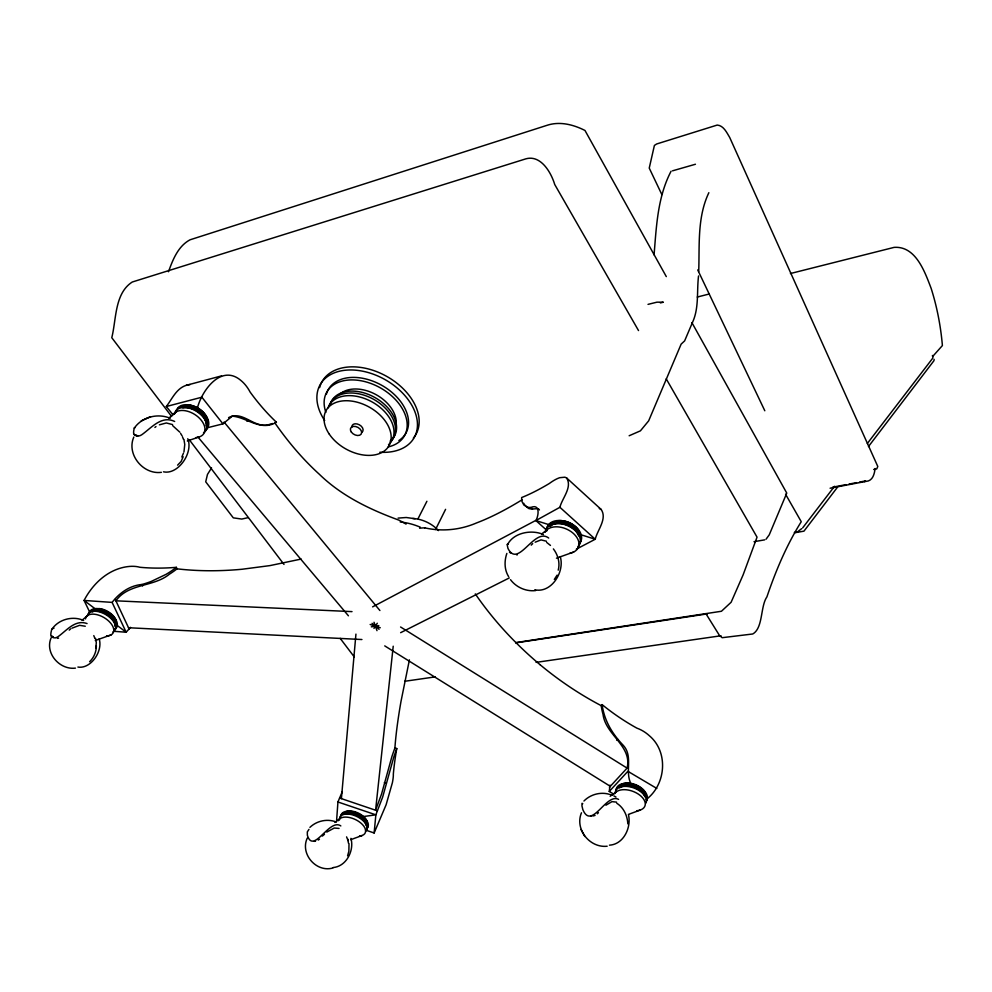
<?xml version="1.0" encoding="UTF-8"?>
<svg xmlns="http://www.w3.org/2000/svg" width="992" height="992" viewBox="0 0 992 992"><rect width="100%" height="100%" fill="white"/><g stroke="black" fill="none" stroke-linecap="round" stroke-linejoin="round"><path stroke-width="1.49" d="M400.582 626.994L627.093 768.106C632.487 746.071 605.517 735.047 603.037 714.352A59.396 45.049 44.2 0 1 601.239 705.659L602.119 704.63A59.446 45.062 44.2 0 0 603.917 713.322C607.352 725.623 614.643 736.399 623.398 745.476C633.59 756.834 624.241 772.21 631.433 784.635M698.715 271.51C699.645 245.086 697.128 217.285 708.858 192.696M613.143 793.761L609.262 791.467L610.018 785.118M698.542 275.974C696.657 291.338 699.199 307.83 692.552 322.276L684.616 340.913L681.144 344.125L648.656 420.856L640.423 430.838L629.151 435.761M96.348 645.866C96.373 651.744 93.893 657.684 89.615 661.726M336.623 820.198L337.937 801.982L342.327 791.566M341.397 798.634L355.942 634.111M365.478 830.031L374.133 832.982L375.856 814.841L382.652 797.109L393.762 757.169A54.548 8.73 -71.6 0 1 396.763 748.551L394.915 747.931A235.563 37.051 -72.6 0 1 401.004 701.394L409.411 659.866M393.216 646.214L375.584 810.216L381.56 794.022L391.902 756.561A54.535 8.779 -71.6 0 1 394.915 747.931M654.075 254.87C656.394 226.486 657.56 197.086 671.063 171.244M183.954 451.992L184.76 444.503L183.954 439.518M170.215 418.277C157.703 412.908 141.744 416.975 134.168 428.333A147.833 23.61 -58.4 0 1 133.684 430.999C132.345 435.984 138.434 437.261 141.608 434.856C151.292 428.073 161.423 415.065 174.666 421.476M95.802 647.9L96.311 642.692L95.579 638.402M875.155 468.522C874.436 473.159 873.369 479.136 868.36 480.946L830.093 488.213M558.211 570.14C560.232 562.861 557.926 554.801 553.375 548.898M506.85 553.437C504.234 560.988 504.271 569.693 508.611 576.6M581.473 812.795C574.517 829.262 589.756 848.185 607.166 846.226M347.584 855.836L348.874 851.26L348.998 843.684M307.272 838.104C299.844 853.901 316.287 872.836 332.915 867.988M646.226 799.49C665.868 784.846 668.782 752.333 649.599 735.94A30.95 23.92 45.3 0 0 636.864 728.128A175.423 127.162 41.2 0 1 602.119 704.63M51.113 637.856C44.553 653.083 59.694 670.146 75.442 668.124M168.491 271.734C172.806 259.718 178.138 246.103 190.042 239.804L547.497 125.166C560.083 121.173 573.55 124.657 584.982 130.473L666.302 276.607M133.821 437.05C126.182 454.274 143.146 474.883 161.411 472.328M197.259 408.58C201.475 390.947 221.055 363.568 240.87 380.444A33.269 21.998 75.2 0 1 250.133 392.088A189.026 114.179 72.8 0 0 276.408 422.22C260.797 431.842 246.872 417.223 232.264 416.169M181.834 457.027L183.421 453.257M183.148 456.742L181.139 461.441L177.593 465.161M548.923 524.656L535.891 520.564L559.897 507.296C562.055 498.319 572.533 487.444 566.692 478.02L564.907 477.202L559.798 477.685A33.889 10.85 -48.2 0 0 549.32 483.501A191.58 56.445 -46.7 0 1 521.668 497.538A65.522 20.559 -47.6 0 0 522.127 501.803L523.826 504.94L526.74 506.862A72.342 22.704 -47.6 0 0 530.807 507.495C540.268 503.39 538.768 515.555 535.891 520.564L547.2 530.695M374.133 832.982L386.111 804.76L392.386 782.713A28.495 4.613 -71.3 0 0 393.328 774.219A161.51 25.246 -72.2 0 1 396.763 748.538M435.562 529.48L445.594 509.33M418.054 518.667L426.907 501.27M211.544 467.926L207.464 474.449L205.716 481.802L233.294 517.849L241.775 519.064L247.988 517.675M373.972 628.395L377.282 623.261M554.317 579.402L557.12 575.124M173.042 414.854L166.321 406.509C172.137 398.92 176.328 388.467 186.26 385.33L221.514 375.894M548.688 538.048C534.242 526.777 518.233 569.234 507.941 548.353A151.33 51.658 -59.8 0 0 507.247 545.228C512.951 532.791 531.29 529.133 543.43 534.539M113.82 631.296L126.158 632.226L130.498 627.328M176.365 567.337A169.086 98.667 -21.1 0 1 139.922 567.275A29.946 18.24 -24.7 0 0 127.261 566.68C107.967 569.346 92.814 583.718 84.072 600.445L112.108 602.392C119.362 592.98 129.729 585.528 141.918 584.486A63.562 38.08 -23.7 0 0 151.317 581.399L166.048 574.356A57.982 34.819 -23.7 0 0 176.378 567.35L177.01 568.825A243.982 141.459 -19.2 0 0 242.098 569.247L269.96 565.601L301.171 559.066M837.62 487.022L803.954 531.154L794.79 532.741M868.471 446.549L933.931 360.728L934.154 359.352M802.689 527.843L834.545 486.278M867.343 443.486L932.939 357.914L932.43 355.471M83.65 620.471C72.59 615.499 58.119 619.392 51.634 629.709A132.283 22.717 -59.5 0 1 50.989 632.574C49.488 636.715 54.163 639.418 57.424 637.087C66.34 631.073 74.809 619.132 87.06 623.559M933.026 356.078L942.4 345.563C940.738 326.157 937.031 306.888 931.128 288.325C924.755 271.659 915.703 245.793 894.102 247.38L790.426 273.532M616.64 740.094L617.545 739.09M609.423 787.288L628.01 767.101M609.262 791.467L627.874 771.317L656.828 788.454M597.358 813.8L598.436 812.634M507.123 544.385L508.177 544.062M532.716 543.616L531.241 545.129M134.23 427.936L135.123 427.602M70.754 628.792L69.242 630.118M168.9 418.078L175.621 412.164M766.06 539.202L769.246 534.837L786.768 493.098L691.895 322.611M583.941 801.015C590.327 794.518 600.247 791.728 609.051 794.22M322.363 836.082L324.446 834.322M82.113 620.186L88.003 615.201M154.913 427.453L155.992 426.572M541.669 533.956L546.381 530.286M873.692 469.514L876.73 468.931L877.796 466.476L729.715 137.491C726.789 132.655 723.602 125.538 717.204 125.066L656.63 143.989L654.398 145.44L649.239 168.094L661.862 194.593M801.623 528.662L797.382 531.948L794.332 532.468M206.683 427.924L222.952 423.857L232.116 416.305M334.912 822.405L339.462 818.983M605.926 805.206L611.965 801.635L616.553 802.131M309.926 827.353C316.87 820.706 327.422 818.474 336.375 822.033M610.167 796.254L616.342 791.827M318.258 840.075L319.449 839.232M326.777 832.077L334.23 828.035L339.053 828.419M535.159 542.19L541.049 539.896L546.431 541.223M372.608 606.868L535.519 520.564M576.34 549.159L595.237 539.239C597.32 530.125 607.513 518.828 601.177 509.466L566.692 478.02M72.032 628.147L79.583 625.32L85.275 626.237M400.644 632.673L509.293 577.927M228.582 417.632C243.176 409.721 254.584 429.784 269.985 424.278M146.456 418.537L150.747 416.652M141.261 420.856L146.047 418.748M159.402 424.824L166.309 422.976L172.583 424.588M52.043 628.891L53.99 628.147M629.027 814.184L640.224 810.08M350.684 839.691L362.192 835.5M556.45 558.186L573.649 552.048M95.282 640.497L111.116 634.892M592.869 815.982L595.064 815.436M187.327 440.981L198.536 437.162M864.553 481.666L865.495 480.934L859.506 482.075M270.469 424.192L272.602 423.51M352.011 611.618L115.903 600.817C128.427 583.098 153.462 587.276 169.421 574.182A57.648 34.658 -23.7 0 0 177.01 568.825M523.801 503.304A65.832 20.733 -47.6 0 0 524.235 504.482L528.426 508.375A72.317 22.779 -47.6 0 0 532.493 509.02L537.949 508.623M672.502 170.835L695.442 164.25M166.321 406.509L201.884 397.209L222.952 423.857M697.264 297.03L709.28 293.992M246.624 420.968L248.372 420.534M648.012 304.37L656.952 302.176L663.35 302.2L660.374 302.932M276.408 422.22L274.685 422.642A268.361 155.471 73.1 0 0 319.25 474.188C341.645 496.025 369.966 509.553 398.933 520.155A182.255 111.699 83.3 0 1 406.05 524.098M186.26 385.33L190.166 384.536M832.561 487.208L846.04 484.642M849.028 484.071L856.518 482.645M57.375 638.34L58.578 638.129M754.032 541.682L764.72 539.846M371.33 626.845L378.808 625.617M516.584 554.813L517.39 554.813M515.79 642.605L721.444 611.258L731.104 602.28L743.12 574.864L757.045 537.156L666.215 378.832M515.815 642.878L707.383 613.874M404.637 681.293L435.203 676.891M536.077 662.371L721.01 635.76M362.266 816.701L375.856 814.841L337.937 801.982M308.983 829.362L307.309 831.928A126.753 39.779 -62.6 0 1 307.346 835.177C313.385 855.154 329.307 817.78 340.826 825.927M314.278 841.328L315.506 841.204M398.065 518.109L406.224 517.502L415.127 518.742M535.692 590.562C526.169 591.74 516.237 587.351 510.508 579.688M590.674 816.056L591.406 816.131M424.762 527.843C442.11 531.799 460.201 529.988 476.644 522.896A271.052 76.372 -46.5 0 0 522.028 499.832M609.46 845.172C623.745 844.39 631.606 827.216 628.407 814.432M128.514 627.738L361.931 639.53M333.25 867.529C346.481 866.363 354.404 850.454 350.932 838.352M618.574 799.391C606.137 792.558 591.604 830.949 582.775 809.447A136.561 58.007 -63.2 0 0 581.957 805.963L582.019 803.322L582.788 803.656M53.32 636.74L51.237 636.145L53.246 636.901M580.754 534.688L595.237 539.239L559.897 507.296M370.152 624.476L380.258 627.75M384.363 782.601L386.21 783.221M339.562 798.002L377.431 810.848M609.993 794.468L612.238 795.237M137.69 435.786L134.193 434.546L137.553 436.083M509.504 552.333L511.525 553.3M599.304 508.549L601.177 509.466M613.8 795.869L616.007 797.035M384.735 645.891L610.316 786.321M96.088 609.522L84.072 600.445L89.937 612.585M116.535 624.96L126.158 632.226L112.108 602.392M616.776 803.235C623.782 807.674 627.428 815.808 627.837 823.893M172.732 425.717L179.837 432.19M546.666 542.413L550.473 545.439M372.025 623.323L379.068 629.288M539.946 664.615C515.431 644.006 493.421 620.322 475.304 593.898M534.849 589.794C551.416 593.439 565.031 571.702 560.22 556.599M530.807 507.495L532.493 509.02M198.053 437.187L348.428 615.809M224.08 422.084L379.911 610.526M538.817 509.144L539.45 509.925M171.678 416.566L111.774 337.702C116.386 319.647 114.489 293.372 132.271 282.013L526.095 158.77C540.975 154.789 551.18 172.658 554.714 184.475L638.526 330.572M189.472 439.977L284.01 564.436M340.182 638.364L354.218 656.853M705.87 613.614L719.498 635.5L722.164 637.695L752.742 633.987C763.245 628.048 760.232 606.596 766.903 596.899C775.756 570.76 786.582 545.141 801.251 521.705L785.552 494.202M180.594 433.417L182.094 435.885M581.039 829.498L584.846 836.479M697.723 269.911L764.807 410.762M115.208 599.342L129.196 629.176M141.918 584.486L142.588 585.962M346.58 836.876L348.068 840.621M182.54 437.013L183.446 439.282M93.794 635.612L94.934 638.526M374.009 622.257L376.997 630.664M77.897 667.058C90.718 669.302 103.18 651.211 99.175 638.848M187.773 438.724C193.564 453.046 177.816 475.118 163.494 471.808M347.82 839.17L348.44 843.188M88.338 614.532A15.624 8.655 30.5 0 1 105.685 612.535A15.624 8.655 30.5 0 1 115.655 628.953M85.473 618.909A15.661 8.655 30.5 0 1 107.347 619.888A15.661 8.655 30.5 0 1 106.541 635.922M89.144 613.304A15.612 8.668 30.5 0 1 108.24 612.324A15.612 8.668 30.5 0 1 114.675 629.25M92.194 611.952A13.876 7.688 30.5 0 1 106.888 614.358A13.876 7.688 30.5 0 1 114.936 626.163M93.893 609.485A13.776 7.651 30.5 0 1 96.112 608.691M98.878 608.542A13.776 7.651 30.5 0 1 116.399 621.364M87.37 616.007A15.636 8.655 30.5 0 1 106.491 615.04A15.636 8.655 30.5 0 1 112.952 631.966M546.208 530.088A18.29 12.152 23.4 0 1 569.11 524.334A18.29 12.152 23.4 0 1 578.534 545.116M545.079 532.01A18.34 12.152 23.4 0 1 572.93 533.051A18.34 12.152 23.4 0 1 569.978 553.164M546.728 529.79A18.278 12.164 23.4 0 1 568.986 522.623A18.278 12.164 23.4 0 1 579.117 543.728M550.238 526.479A16.244 10.788 23.4 0 1 552.73 524.718M553.734 524.284A16.244 10.788 23.4 0 1 578.646 535.854M557.231 520.887A16.132 10.738 23.4 0 1 579.39 531.96M545.488 531.749A18.315 12.152 23.4 0 1 568.404 526.008A18.315 12.152 23.4 0 1 577.84 546.79M175.485 412.598A17.906 11.321 32.2 0 1 197.966 410.093A17.906 11.321 32.2 0 1 204.488 431.359M173.526 414.296A17.955 11.309 32.2 0 1 199.702 418.475A17.955 11.309 32.2 0 1 196.118 437.497M177.444 408.568A17.893 11.321 32.3 0 1 200.719 410.18A17.893 11.321 32.3 0 1 205.332 430.094M182.826 407.886A15.897 10.044 32.2 0 1 198.946 412.374A15.897 10.044 32.2 0 1 205.976 425.754M185.64 405.145A15.785 9.994 32.3 0 1 207.663 420.273M174.456 414.11A17.93 11.309 32.2 0 1 196.949 411.618A17.93 11.309 32.2 0 1 203.496 432.884M615.734 791.194A16.294 9.486 20.7 0 1 634 786.123A16.294 9.486 20.7 0 1 646.214 801.784M614.668 793.774A16.343 9.474 20.7 0 1 639.629 795.014A16.343 9.474 20.7 0 1 636.876 810.737M616.23 789.793A16.294 9.486 20.6 0 1 634.483 784.722A16.294 9.486 20.6 0 1 646.685 800.383M619.578 787.797A14.471 8.42 20.7 0 1 633.677 787.152A14.471 8.42 20.7 0 1 644.862 796.576M620.645 784.97A14.372 8.382 20.6 0 1 634.657 784.312A14.372 8.382 20.6 0 1 645.755 793.687M615.152 792.868A16.306 9.486 20.7 0 1 633.429 787.809A16.306 9.486 20.7 0 1 645.656 803.483M340.281 818.264A14.744 7.911 25.2 0 1 356.736 814.556A14.744 7.911 25.2 0 1 366.308 829.684M338.334 820.719A14.768 7.899 25.2 0 1 359.526 821.996A14.768 7.899 25.2 0 1 359.476 836.07M341.124 814.841A14.731 7.911 25.2 0 1 359.079 814.097A14.731 7.911 25.2 0 1 366.904 828.382M359.662 814.432A9.077 4.886 25.2 0 1 361.51 815.784M344.807 814.172A13.082 7.018 25.2 0 1 357.963 816.143A13.082 7.018 25.2 0 1 366.197 825.418M346.109 811.568A12.995 6.994 25.2 0 1 359.178 813.514A12.995 6.994 25.2 0 1 367.362 822.74M339.549 819.814A14.756 7.911 25.2 0 1 356.004 816.118A14.756 7.911 25.2 0 1 365.589 831.246M419.628 528.24A181.325 51.646 -50.5 0 1 424.75 527.868M601.239 705.672A251.72 178.845 38.9 0 1 539.946 664.603M400.222 522.003A46.5 29.5 26.5 0 1 420.335 527.211M412.746 518.506A25.904 16.628 26.5 0 1 438.476 530.596M326.343 394.394A44.504 29.909 29.3 0 1 384.884 387.178A44.504 29.909 29.3 0 1 398.858 440.56M324.682 420.521A53.952 36.258 29.3 0 1 344.794 370.289A53.952 36.258 29.3 0 1 414.272 410.204A53.952 36.258 29.3 0 1 379.874 452.216M327.992 407.948A35.948 23.982 29.2 0 1 373.872 402.975A35.948 23.982 29.2 0 1 388.517 444.701M339.971 394.109A32.934 22.097 29.3 0 1 376.6 394.952A32.934 22.097 29.3 0 1 395.92 425.853M319.622 387.599A53.853 36.27 29.3 0 1 385.504 375.72A53.853 36.27 29.3 0 1 413.366 438.092M351.85 427.093A6.051 4.03 29.2 0 1 359.315 424.774A6.051 4.03 29.2 0 1 361.708 432.388M325.872 412.374A44.566 29.896 29.3 0 1 350.064 379.948A44.566 29.896 29.3 0 1 402.529 409.076A44.566 29.896 29.3 0 1 388.12 446.946M330.125 404.686A35.997 24.081 29.3 0 1 376.476 398.437A35.997 24.081 29.3 0 1 390.092 441.118M329.009 406.571A36.034 24.081 29.3 0 1 372.942 398.945A36.034 24.081 29.3 0 1 391.79 440.361M329.369 434.273A36.059 23.982 29.2 0 0 387.45 448.024A36.059 23.982 29.2 0 0 355.967 401.896A36.059 23.982 29.2 0 0 329.369 434.273M351.304 432.016A6.064 4.03 29.2 0 0 361.063 434.248A6.064 4.03 29.2 0 0 355.682 426.523A6.064 4.03 29.2 0 0 351.304 432.016"/></g></svg>
